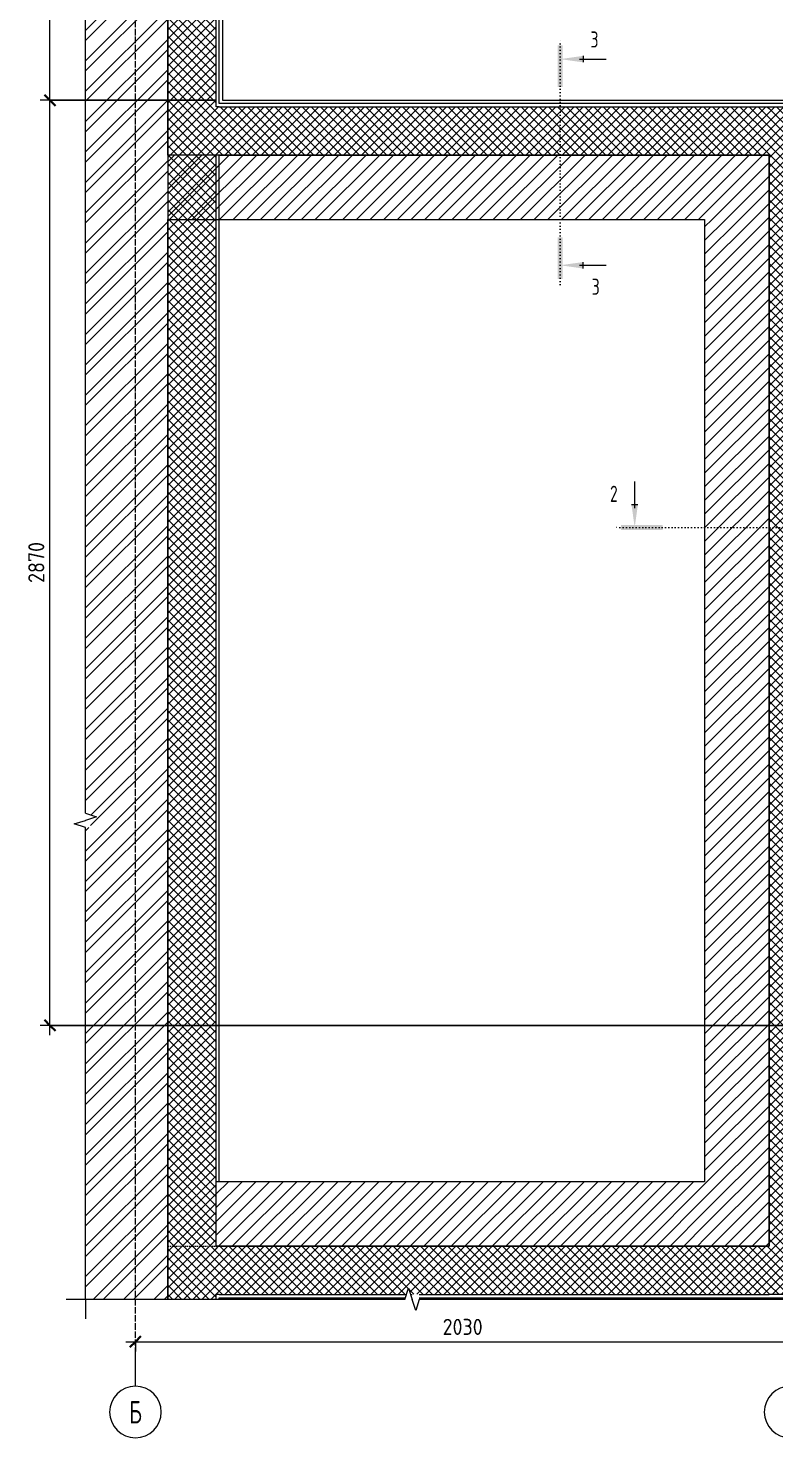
# Model space of a CAD drawing. Header units: millimetres. Extents: x 1059 to 21651, y -4238 to 7265.
# Drawn here: x 7814 to 10129, y 691 to 5064 of the extents above; entities that cross this region are included whole.
import ezdxf

# ---------------------------------------------------------------- set-up
doc = ezdxf.new("R2010")
doc.units = ezdxf.units.MM
for name, pattern in [('01 Штриховая _4 мм_', [6, 3.5, -2.5]), ('02 Штрихпунктирная _20 мм_', [25, 20, -2.5, 0, -2.5]), ('04 Пунктир 10мм', [10, 0, -10])]:
    doc.linetypes.add(name, pattern=pattern)
for name, color, linetype, lineweight in [('AA_Dim', 7, 'Continuous', 9), ('AA_Dim-20', 7, 'Continuous', 9), ('AA_Oformlenie', 7, 'Continuous', 9), ('AA_Razrez', 7, 'Continuous', 9), ('AA_Vinoska', 7, 'Continuous', 9), ('AF_Perekritie', 7, 'Continuous', 60), ('AF_Perekritie_Опалубка_Существующая', 253, 'Continuous', 20), ('AF_Stena', 7, 'Continuous', 60), ('AF_Stena_Опалубка_Существующая', 253, 'Continuous', 20), ('KR_Fundament', 7, 'Continuous', 20), ('Оси', 7, 'Continuous', 9)]:
    doc.layers.add(name, color=color, linetype=linetype, lineweight=lineweight)
doc.styles.add('ISOCPEUR_1', font='isocpeur.TTF', dxfattribs={"width": 0.9, "height": 50})
doc.styles.add('ISOCPEUR_3', font='isocpeur.TTF', dxfattribs={"width": 0.7, "height": 50})
doc.styles.add('ISOCPEUR_4', font='isocpeur.TTF', dxfattribs={"width": 0.7, "height": 70})
doc.dimstyles.new('00_Точн_3_знака__прозр__1', dxfattribs={"dimscale": 304.8, "dimtxt": 50.137748, "dimasz": 0.111549, "dimexe": 0.098425, "dimexo": 0.065617, "dimgap": 0.006562, "dimtad": 1, "dimdec": 3, "dimrnd": 0.001, "dimdsep": 46, "dimtxsty": 'ISOCPEUR_1', "dimblk1": 'OBLIQUE', "dimblk2": 'OBLIQUE', "dimsah": 1, "dimcen": 0.09, "dimdle": 0.098425, "dimazin": 0, "dimtfac": 1, "dimtdec": 4, "dimtix": 1, "dimtmove": 0, "dimatfit": 3, "dimfxl": 1, "dimtvp": 1, "dimtolj": 1, "dimtzin": 0, "dimlwd": 18, "dimlwe": 18, "dimarcsym": 2})
doc.dimstyles.new('01_Точн_3_знака__непрозр__1', dxfattribs={"dimscale": 304.8, "dimtxt": 50.137748, "dimasz": 0.111549, "dimexe": 0.098425, "dimexo": 0.065617, "dimgap": 0.019685, "dimtad": 1, "dimdec": 3, "dimrnd": 0.001, "dimdsep": 46, "dimtxsty": 'ISOCPEUR_1', "dimblk1": 'OBLIQUE', "dimblk2": 'OBLIQUE', "dimsah": 1, "dimcen": 0.09, "dimdle": 0.098425, "dimazin": 0, "dimtfac": 1, "dimtdec": 4, "dimtix": 1, "dimtmove": 0, "dimatfit": 3, "dimfxl": 1, "dimtvp": 1, "dimtfill": 1, "dimtolj": 1, "dimtzin": 0, "dimlwd": 18, "dimlwe": 18, "dimarcsym": 2})
pattern_1 = [(45, (-10360.69, 0), (-14.142136, 14.142136), []), (135, (-10360.69, 0), (-14.142136, -14.142136), [])]
pattern_2 = [(45, (-10360.69, 0), (-21.213203, 21.213203), [])]

# ---------------------------------------------------------------- blocks, each defined once
blk = doc.blocks.new('011_Прямоугольник обрыва _ЭлУзла_ - 011_Прямоугольник обрыва _ЭлУзла_-4054976-КР_ФПм1_Арм_1')
at = {"layer": 'AA_Oformlenie'}
for p, q in [((1035.6, 5944.4), (3017.1, 5944.4)), ((3061.6, 5944.4), (4052.2, 5944.4)), ((4052.2, 5944.4), (4052.2, 4480.3)), ((4052.2, 4435.8), (4052.2, 1508.1))]:
    blk.add_line(p, q, dxfattribs=at)
blk = doc.blocks.new('Разрез - Номер узла_ сзади-394133-КР_ФПм1_Арм_1')
at = {"layer": 'AA_Razrez'}
for points in [[(7.33, 0.4), (7.33, -0.39), (0.87, -0.39), (0.87, 0.4)], [(3.5, -3.53), (2.5, -3.53), (3, 0)]]:
    blk.add_hatch(color=256, dxfattribs=at).paths.add_polyline_path(points)
for p, q in [((2.5, -3.53), (3.5, -3.53)), ((3, -3), (3, -7.1))]:
    blk.add_line(p, q, dxfattribs=at)
blk = doc.blocks.new('Разрез - Номер узла_ спереди-394134-КР_ФПм1_Арм_1')
at = {"layer": 'AA_Razrez'}
for points in [[(7.33, 0.4), (7.33, -0.39), (0.87, -0.39), (0.87, 0.4)], [(3.5, -3.53), (2.5, -3.53), (3, 0)]]:
    blk.add_hatch(color=256, dxfattribs=at).paths.add_polyline_path(points)
for p, q in [((2.5, -3.53), (3.5, -3.53)), ((3, -3), (3, -7.1))]:
    blk.add_line(p, q, dxfattribs=at)
blk = doc.blocks.new('Ось сетки - d_4мм-2765513-КР_ФПм1_Арм_1')
at = {"layer": 'Оси'}
for start, end in [(360, 180), (360, 180), (180, 360), (180, 360)]:
    blk.add_arc((0, 0), 4, start, end, dxfattribs=at)
blk = doc.blocks.new('DIMBLOCK65-КР_ФПм1_Арм_1')
at = {"layer": 'AA_Dim-20', "lineweight": 18}
for p, q in [((8116.3, 988.4), (10176.3, 988.4)), ((8146.3, 992.5), (8146.3, 958.4)), ((8146.3, 988.4), (8146.3, 992.5)), ((10176.3, 992.5), (10176.3, 958.4)), ((10176.3, 988.4), (10176.3, 992.5))]:
    blk.add_line(p, q, dxfattribs=at)
at = {"layer": 'AA_Dim-20', "lineweight": 30}
for p, q in [((8146.3, 988.4), (8129.3, 971.4)), ((8146.3, 988.4), (8163.3, 1005.4)), ((10176.3, 988.4), (10159.3, 971.4)), ((10176.3, 988.4), (10193.3, 1005.4))]:
    blk.add_line(p, q, dxfattribs=at)
at = {"layer": 'AA_Dim-20', "color": 0, "lineweight": 18, "insert": (9098.8, 1059.6), "char_height": 50, "width": 149.846, "attachment_point": 1, "line_spacing_factor": 1.135194, "style": 'ISOCPEUR_1', "bg_fill": 3, "box_fill_scale": 1.25, "bg_fill_color": 256, "bg_fill_true_color": 13158600, "bg_fill_transparency": 0}
blk.add_mtext('2030', dxfattribs=at)
blk = doc.blocks.new('_Oblique')
at = {"color": 0, "linetype": 'ByBlock', "lineweight": -2}
blk.add_line((-0.5, -0.5), (0.5, 0.5), dxfattribs=at)
blk = doc.blocks.new('DIMBLOCK71-КР_ФПм1_Арм_1')
at = {"layer": 'AA_Dim-20', "lineweight": 30}
for p, q in [((7881, 4840), (7864, 4857)), ((7881, 4840), (7898, 4823)), ((7881, 1970), (7864, 1987)), ((7881, 1970), (7898, 1953))]:
    blk.add_line(p, q, dxfattribs=at)
at = {"layer": 'AA_Dim-20', "lineweight": 18}
for p, q in [((8396.3, 4840), (7851, 4840)), ((7881, 1940), (7881, 4840)), ((7881, 4840), (8396.3, 4840)), ((10261.3, 1970), (7851, 1970)), ((7881, 1970), (10261.3, 1970))]:
    blk.add_line(p, q, dxfattribs=at)
at = {"layer": 'AA_Dim-20', "color": 0, "lineweight": 18, "insert": (7813.8, 3342.6), "char_height": 50, "width": 149.846, "attachment_point": 1, "rotation": 90, "line_spacing_factor": 1.135194, "style": 'ISOCPEUR_1'}
blk.add_mtext('2870', dxfattribs=at)
blk = doc.blocks.new('DIMBLOCK72-КР_ФПм1_Арм_1')
at = {"layer": 'AA_Dim-20', "lineweight": 30}
for p, q in [((7881, 6850), (7864, 6867)), ((7881, 6850), (7898, 6833)), ((7881, 4840), (7864, 4857)), ((7881, 4840), (7898, 4823))]:
    blk.add_line(p, q, dxfattribs=at)
at = {"layer": 'AA_Dim-20', "lineweight": 18}
for p, q in [((7881, 4840), (7881, 6880)), ((7876.9, 6850), (7911, 6850)), ((7881, 6850), (7876.9, 6850)), ((8396.3, 4840), (7851, 4840)), ((7881, 4840), (8396.3, 4840))]:
    blk.add_line(p, q, dxfattribs=at)
at = {"layer": 'AA_Dim-20', "color": 0, "lineweight": 18, "insert": (7813.8, 5787.3), "char_height": 50, "width": 138.494, "attachment_point": 1, "rotation": 90, "line_spacing_factor": 1.135194, "style": 'ISOCPEUR_1'}
blk.add_mtext('2010', dxfattribs=at)

msp = doc.modelspace()

# ---------------------------------------------------------------- hatches: boundary and pattern name
at = {"layer": 'AF_Stena', "lineweight": 9}
h = msp.add_hatch(dxfattribs=at)
h.set_pattern_fill('FP_6', color=9, style=0, pattern_type=2)
h.set_pattern_definition([(45, (-10360.69, 0), (-47.14634, 47.14634), []), (45, (-10329.26, 0), (-47.14634, 47.14634), [])])
h.paths.add_polyline_path([(7991.2641, 1120), (8246.2641, 1120), (8246.2641, 6850), (7991.2641, 6850), (7991.2641, 5600.8239), (8025.9242, 5589.5621), (7991.2641, 5578.3004), (8007.3263, 5578.3004), (8007.3263, 5556.3004), (7991.2641, 5556.3004), (7991.2641, 2628.6236), (8025.9242, 2617.3619), (7991.2641, 2606.1001), (8007.3263, 2606.1001), (8007.3263, 2584.1001), (7991.2641, 2584.1001)])
h = msp.add_hatch(dxfattribs=at)
h.set_pattern_fill('FP_7', color=9, style=0, pattern_type=2)
h.set_pattern_definition(pattern_1)
h.paths.add_polyline_path([(8393.7501, 1120), (8396.2641, 1120), (8396.2641, 6850), (8246.2641, 6850), (8246.2641, 1120), (8372.5799, 1120)])
h = msp.add_hatch(dxfattribs=at)
h.set_pattern_fill('FP_7', color=9, style=0, pattern_type=2)
h.set_pattern_definition(pattern_1)
h.paths.add_polyline_path([(10111.2641, 4670), (10111.2641, 4820), (8396.2641, 4820), (8396.2641, 4670), (10028.5529, 4670)])
h = msp.add_hatch(dxfattribs=at)
h.set_pattern_fill('FP_7', color=9, style=0, pattern_type=2)
h.set_pattern_definition(pattern_1)
h.paths.add_polyline_path([(10261.2641, 1135), (10261.2641, 4820), (10111.2641, 4820), (10111.2641, 1135)])
h = msp.add_hatch(dxfattribs=at)
h.set_pattern_fill('FP_8', color=9, style=0, pattern_type=2)
h.set_pattern_definition(pattern_2)
h.paths.add_polyline_path([(10111.2641, 4470), (10111.2641, 4670), (8246.2641, 4670), (8246.2641, 4470), (10028.5529, 4470)])
h = msp.add_hatch(dxfattribs=at)
h.set_pattern_fill('FP_8', color=9, style=0, pattern_type=2)
h.set_pattern_definition(pattern_2)
h.paths.add_polyline_path([(10028.5529, 1285), (10111.2641, 1285), (10111.2641, 4470), (9911.2641, 4470), (9911.2641, 1285)])
h = msp.add_hatch(dxfattribs=at)
h.set_pattern_fill('FP_8', color=9, style=0, pattern_type=2)
h.set_pattern_definition(pattern_2)
h.paths.add_polyline_path([(9911.2641, 1285), (9911.2641, 1485), (8396.2641, 1485), (8396.2641, 1285), (8406.2641, 1285)])
h = msp.add_hatch(dxfattribs=at)
h.set_pattern_fill('FP_7', color=9, style=0, pattern_type=2)
h.set_pattern_definition(pattern_1)
h.paths.add_polyline_path([(10111.2641, 1135), (10111.2641, 1285), (8396.2641, 1285), (8396.2641, 1135), (8986.652, 1135), (8993.04, 1154.6601), (8999.4279, 1135), (9004.3017, 1135), (9004.3017, 1136.0622), (9026.3017, 1136.0622), (9026.3017, 1135), (10028.5529, 1135)])

# ---------------------------------------------------------------- linework, layer by layer
at = {"layer": 'AA_Razrez', "linetype": '04 Пунктир 10мм'}
for p, q in [((9463.4963, 4268.0568), (9463.4963, 5027.6534)), ((12405.8438, 3515.0424), (9634.3493, 3515.0424))]:
    msp.add_line(p, q, dxfattribs=at)
at = {"layer": 'AA_Vinoska'}
for p, q in [((7991.2641, 2628.6236), (8025.9242, 2617.3619)), ((7956.6231, 2595.1001), (7991.2641, 2606.1001)), ((7991.2641, 2584.1001), (7956.6231, 2595.1001)), ((8025.9242, 2617.3619), (7991.2641, 2606.1001)), ((8981.7782, 1120), (8993.04, 1154.6601)), ((8993.04, 1154.6601), (9004.3017, 1120)), ((7991.2641, 1120), (7931.2641, 1120)), ((7991.2641, 1120), (7991.2641, 1060)), ((9015.3017, 1085.359), (9004.3017, 1120)), ((9026.3017, 1120), (9015.3017, 1085.359))]:
    msp.add_line(p, q, dxfattribs=at)
at = {"layer": 'AF_Perekritie', "color": 254, "linetype": '01 Штриховая _4 мм_', "lineweight": 20}
for p, q in [((8396.2145, 4670), (8246.2641, 4670)), ((8246.5749, 1120), (8246.5749, 1285.0716)), ((8246.5749, 1285.0716), (10111.2641, 1285.0716))]:
    msp.add_line(p, q, dxfattribs=at)
at = {"layer": 'AF_Perekritie_Опалубка_Существующая', "color": 254}
for p, q in [((8246.2641, 4670), (8246.2641, 6850)), ((10111.2641, 4670), (8396.2641, 4670)), ((10111.2641, 1285.0716), (10111.2641, 4670))]:
    msp.add_line(p, q, dxfattribs=at)
at = {"layer": 'AF_Stena_Опалубка_Существующая', "color": 254}
for p, q in [((8246.2641, 4670), (8246.2641, 6850)), ((8246.2641, 6850), (8246.2641, 1120)), ((8396.2641, 4820), (8396.2641, 6680)), ((8406.2641, 4830), (8406.2641, 6670)), ((8406.2641, 4820), (8396.2641, 4820)), ((10111.2641, 4830), (8406.2641, 4830)), ((8406.2641, 4820), (10111.2641, 4820)), ((10261.2641, 4830), (10111.2641, 4830)), ((10111.2641, 4820), (10261.2641, 4820)), ((10111.2641, 4670), (8246.2641, 4670)), ((8246.2641, 4670), (8246.2641, 4470)), ((8396.2641, 1485), (8396.2641, 4670)), ((8406.2641, 4670), (8396.2641, 4670)), ((8406.2641, 1485), (8406.2641, 4670)), ((8406.2641, 4670), (10111.2641, 4670)), ((10111.2641, 4470), (10111.2641, 4670)), ((10111.2641, 4670), (10111.2641, 1285)), ((8246.2641, 1120), (8246.2641, 4470)), ((8246.2641, 4470), (9911.2641, 4470)), ((9911.2641, 4470), (9911.2641, 1485)), ((10111.2641, 1285), (10111.2641, 4470)), ((8396.2641, 1285), (8396.2641, 1485)), ((8406.2641, 1485), (8396.2641, 1485)), ((8396.2641, 1285), (8396.2641, 1485)), ((9911.2641, 1485), (8406.2641, 1485)), ((8406.2641, 1285), (8396.2641, 1285)), ((8406.2641, 1285), (8396.2641, 1285)), ((8406.2641, 1285), (9911.2641, 1285)), ((10111.2641, 1285), (8406.2641, 1285)), ((9911.2641, 1285), (10111.2641, 1285)), ((8396.2641, 1120), (8396.2641, 1135)), ((8406.2641, 1135), (8396.2641, 1135)), ((8406.2641, 1135), (8986.652, 1135)), ((8406.2641, 1120), (8406.2641, 1125)), ((8406.2641, 1125), (8983.4028, 1125)), ((8999.4279, 1135), (9004.3017, 1135)), ((9002.6771, 1125), (9004.3017, 1125)), ((9026.3017, 1135), (10111.2641, 1135)), ((9026.3017, 1125), (10111.2641, 1125)), ((10261.2641, 1135), (10111.2641, 1135)), ((10111.2641, 1125), (10261.2641, 1125))]:
    msp.add_line(p, q, dxfattribs=at)
at = {"layer": 'KR_Fundament'}
for p, q in [((8416.2641, 6660), (8416.2641, 4840)), ((8416.2641, 4840), (10281.2641, 4840))]:
    msp.add_line(p, q, dxfattribs=at)
at = {"layer": 'Оси', "linetype": '02 Штрихпунктирная _20 мм_'}
msp.add_line((8146.2641, 950.5785), (8146.2641, 7070), dxfattribs=at)
at = {"layer": 'Оси'}
msp.add_line((8146.2641, 850.5785), (8146.2641, 950.5785), dxfattribs=at)

# ---------------------------------------------------------------- block references
at = {"layer": 'AA_Oformlenie', "rotation": 180}
msp.add_blockref('011_Прямоугольник обрыва _ЭлУзла_ - 011_Прямоугольник обрыва _ЭлУзла_-4054976-КР_ФПм1_Арм_1', (12043.4145, 7064.4006), dxfattribs=at)
at = {"layer": 'AA_Razrez', "extrusion": (0, 0, -1), "xscale": 19.99999999999999, "yscale": 19.99999999999999, "zscale": 19.99999999999999}
for p, rotation in [((-9463.4963, 5027.6534), 270.0000000000002), ((-9634.3493, 3515.0424), 180)]:
    msp.add_blockref('Разрез - Номер узла_ сзади-394133-КР_ФПм1_Арм_1', p, dxfattribs=dict(at, rotation=rotation))
at = {"layer": 'AA_Razrez', "xscale": 19.99999999999999, "yscale": 19.99999999999999, "zscale": 19.99999999999999, "rotation": 90}
msp.add_blockref('Разрез - Номер узла_ спереди-394134-КР_ФПм1_Арм_1', (9463.4963, 4268.0568), dxfattribs=at)
at = {"layer": 'Оси', "xscale": 19.99999999999999, "yscale": 19.99999999999999, "zscale": 19.99999999999999}
for p in [(8146.2641, 770.5785), (10176.2641, 770.5785)]:
    msp.add_blockref('Ось сетки - d_4мм-2765513-КР_ФПм1_Арм_1', p, dxfattribs=at)

# ---------------------------------------------------------------- texts
at = {"layer": 'AA_Razrez', "char_height": 50, "width": 30.303787, "attachment_point": 1, "style": 'ISOCPEUR_3'}
for s, insert in [('\\fISOCPEUR|b0|i0|c204|p34|;\\W.7;3', (9557.3788, 5053.5456)), ('\\fISOCPEUR|b0|i0|c204|p34|;\\W.7;3', (9561.2137, 4286.552)), ('\\fISOCPEUR|b0|i0|c204|p34|;\\W.7;2', (9617.7008, 3644.0687))]:
    msp.add_mtext(s, dxfattribs=dict(at, insert=insert))
at = {"layer": 'Оси', "insert": (8126.358, 805.0706), "char_height": 70, "width": 48.261587, "attachment_point": 1, "style": 'ISOCPEUR_4'}
msp.add_mtext('\\fISOCPEUR|b0|i0|c204|p34|;\\W.7;Б', dxfattribs=at)

# ---------------------------------------------------------------- dimensions: what is measured, and where the dimension line sits
at = {"layer": 'AA_Dim', "lineweight": 18}
for base, p1, p2, override, picture, middle in [((7880.9677, 6850), (8416.2641, 4840), (7856.9261, 6850), {"dimpost": '<>', "dimfxl": 2086.374617}, 'DIMBLOCK72-КР_ФПм1_Арм_1', (7853.9677, 5845)), ((7880.9677, 4840), (10281.2641, 1970), (8416.2641, 4840), {"dimpost": '<>', "dimfxl": 3422.736478}, 'DIMBLOCK71-КР_ФПм1_Арм_1', (7853.9677, 3405))]:
    dim = msp.add_linear_dim(base=base, p1=p1, p2=p2, angle=90, dimstyle='00_Точн_3_знака__прозр__1', override=override, dxfattribs=at)
    dim.commit()
    dim.dimension.update_dxf_attribs({"geometry": picture, "text_midpoint": middle})

# ---------------------------------------------------------------- next in the draw order: dimensions: what is measured, and where the dimension line sits
dim = msp.add_linear_dim(base=(10176.2641, 988.4278), p1=(8146.2641, 1012.4694), p2=(10176.2641, 1012.4694), dimstyle='01_Точн_3_знака__непрозр__1', override={"dimpost": '<>', "dimfxl": 2030}, dxfattribs=at)
dim.commit()
dim.dimension.update_dxf_attribs({"geometry": 'DIMBLOCK65-КР_ФПм1_Арм_1', "text_midpoint": (9161.2641, 1019.4278)})

doc.saveas('drawing.dxf')
